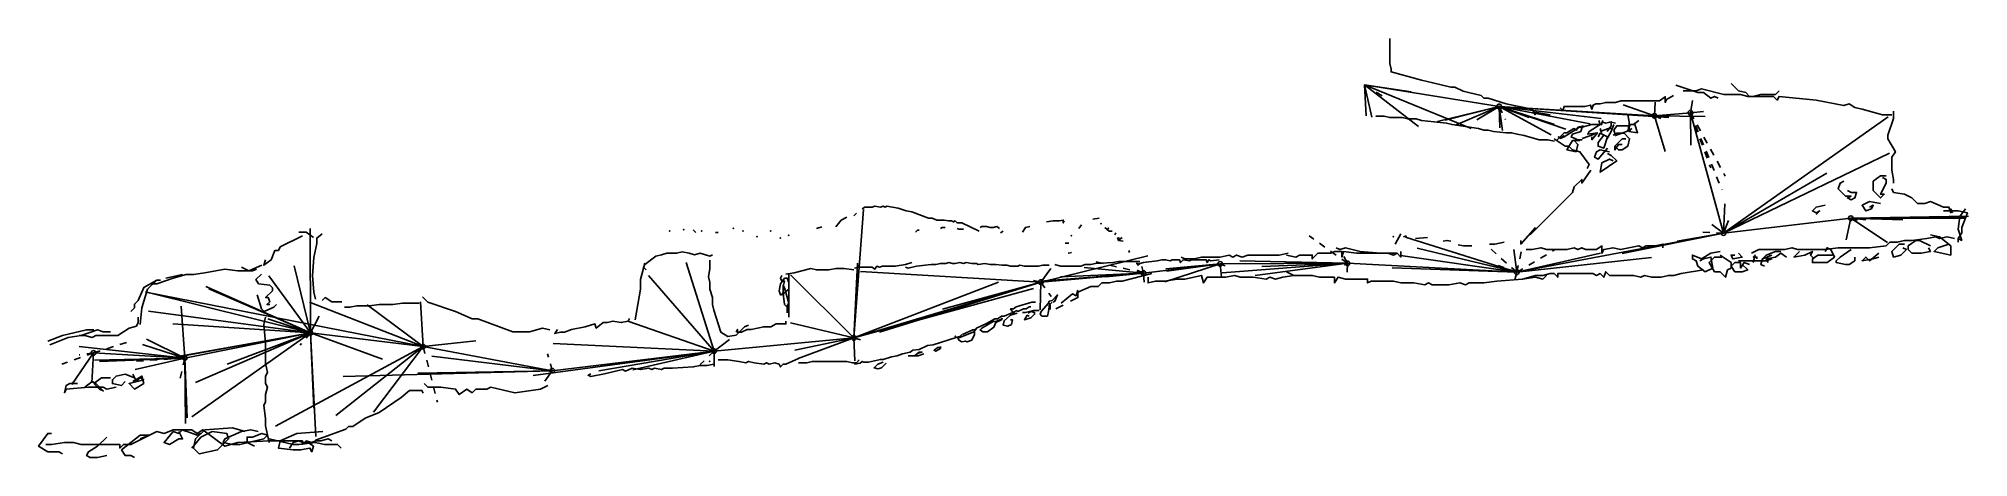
# Model space of a CAD drawing. Header units: millimetres. Extents: x -57.5 to 26.2, y -16.1 to 2.
import ezdxf

# ---------------------------------------------------------------- set-up
doc = ezdxf.new("R2010")
doc.units = ezdxf.units.MM
doc.linetypes.add('DASH', pattern=[0.6, 0.3, -0.3])

msp = doc.modelspace()

# ---------------------------------------------------------------- linework, layer by layer
at = {"layer": 'Shots', "color": 1}
for p, q in [((0, 0), (5.836, -0.932)), ((0, 0), (5.832, -0.936)), ((5.836, -0.932), (12.572, -1.338)), ((12.572, -1.338), (14.126, -1.206)), ((14.126, -1.206), (15.562, -6.422)), ((15.562, -6.422), (21.08, -5.776)), ((15.562, -6.422), (6.6, -8.116)), ((15.562, -6.422), (15.562, -6.422)), ((-9.586, -8.152), (-14.04, -8.542)), ((-6.258, -7.752), (-9.586, -8.152)), ((-0.742, -7.728), (-6.258, -7.752)), ((6.6, -8.116), (-0.742, -7.728)), ((-14.04, -8.542), (-22.146, -10.958)), ((-45.696, -10.746), (-51.146, -11.83)), ((-40.81, -11.338), (-45.696, -10.746)), ((-51.146, -11.83), (-55.102, -11.608)), ((-35.218, -12.378), (-40.81, -11.338)), ((-28.204, -11.532), (-35.218, -12.378)), ((-22.146, -10.958), (-28.204, -11.532))]:
    msp.add_line(p, q, dxfattribs=at)
for centre in [(5.832, -0.936), (5.836, -0.932), (12.572, -1.338), (14.126, -1.206), (21.08, -5.776), (15.562, -6.422), (15.562, -6.422), (-9.586, -8.152), (-6.258, -7.752), (-0.742, -7.728), (6.6, -8.116), (-14.04, -8.542), (-45.696, -10.746), (-22.146, -10.958), (-55.102, -11.608), (-40.81, -11.338), (-28.204, -11.532), (-51.146, -11.83), (-35.218, -12.378)]:
    msp.add_circle(centre, 0.1, dxfattribs=at)
at = {"layer": 'Sketch', "color": 0}
for points in [[(1.094, 2.006), (1.094, 0.926), (1.154, 0.686), (1.154, 0.566), (2.474, 0.206), (2.954, 0.086), (3.734, -0.094), (3.914, -0.094), (4.274, -0.274), (4.514, -0.334), (5.054, -0.454), (5.174, -0.574), (5.354, -0.574), (6.134, -0.814), (7.274, -1.054), (7.394, -1.294), (7.394, -1.174), (8.054, -1.294)], [(15.894, 0.066), (16.214, -0.254), (16.534, -0.334), (16.694, -0.494), (17.734, -0.494), (17.894, -0.654), (17.974, -0.494), (19.574, -0.654), (20.774, -0.894), (21.014, -0.814), (21.254, -0.974), (21.574, -1.054), (22.454, -1.294), (22.854, -1.294)], [(13.394, -0.454), (13.094, -0.634), (13.034, -0.754), (13.034, -0.514), (12.794, -0.694), (11.114, -0.694), (10.874, -0.754), (10.454, -0.754), (10.214, -0.814), (10.034, -0.814), (9.914, -0.874), (9.854, -1.054), (9.794, -0.874), (9.554, -0.934), (8.654, -0.934), (8.594, -1.114), (8.474, -0.994)], [(13.494, -0.014), (14.454, -0.334), (14.694, -0.334), (15.014, -0.574), (15.174, -0.494), (15.334, -0.574)], [(13.814, -0.254), (14.374, -0.254), (14.614, -0.174), (15.574, -0.414), (16.294, -0.414), (16.614, -0.494), (16.854, -0.494), (17.174, -0.414), (17.814, -0.414), (17.974, -0.254)], [(0.494, -1.354), (0.494, -1.354), (0.854, -1.354), (1.094, -1.414), (1.634, -1.414), (1.874, -1.474), (2.234, -1.474), (2.474, -1.534), (3.014, -1.594), (3.554, -1.654), (3.794, -1.714), (4.934, -1.894), (5.174, -1.954), (5.354, -1.954), (5.594, -2.014), (6.134, -2.074), (6.374, -2.074), (6.614, -2.134), (6.914, -2.194), (7.574, -2.374), (7.934, -2.374), (8.234, -2.434)], [(10.334, -1.534), (10.274, -1.714), (9.854, -1.714), (9.434, -1.834), (9.374, -2.014), (9.014, -2.134), (8.954, -2.254), (9.254, -2.374), (9.434, -2.374)], [(10.154, -1.534), (10.214, -1.714), (9.734, -2.014), (9.674, -2.134), (10.094, -2.074), (9.854, -2.374), (9.854, -2.254)], [(10.274, -1.594), (10.454, -1.654), (10.694, -1.594), (10.694, -1.774), (10.514, -2.014)], [(10.874, -1.654), (10.634, -1.594)], [(11.534, -1.774), (10.934, -1.774), (10.814, -1.954), (10.874, -2.194), (11.354, -2.014), (11.474, -1.894), (11.474, -1.594), (11.414, -1.294)], [(11.894, -1.534), (11.654, -1.714), (11.474, -1.714), (11.414, -2.014), (11.594, -1.894)], [(22.934, -1.134), (22.934, -1.454), (22.694, -2.174), (22.694, -2.334), (23.014, -2.894), (22.854, -3.134), (22.854, -3.694), (22.934, -4.094), (22.934, -4.254)], [(8.214, -2.334), (8.694, -2.654), (8.854, -2.654), (9.014, -2.814), (9.334, -2.894), (9.734, -3.454), (9.654, -3.614)], [(8.354, -2.374), (8.654, -2.074), (8.774, -2.074), (9.074, -1.894), (9.194, -1.954), (9.254, -1.834), (9.494, -1.774)], [(9.434, -1.834), (9.314, -1.834), (8.654, -2.254), (8.474, -2.314), (8.654, -2.194)], [(9.334, -2.414), (9.014, -2.414), (8.774, -2.814), (9.174, -2.894), (9.254, -2.574), (9.094, -2.414)], [(9.974, -2.134), (9.434, -2.314)], [(10.374, -2.174), (10.134, -2.494), (10.134, -2.654), (10.374, -2.734), (10.534, -2.254), (10.214, -2.094), (10.134, -2.254)], [(10.754, -1.894), (10.574, -1.894), (10.214, -2.014)], [(10.274, -2.074), (10.214, -1.894)], [(10.814, -1.714), (10.694, -2.014), (10.514, -2.314)], [(11.334, -2.334), (11.174, -2.334), (10.854, -2.654), (11.014, -2.814), (11.174, -2.814), (11.414, -2.654), (11.494, -2.334), (11.254, -2.094), (10.934, -2.094), (10.774, -2.174)], [(11.714, -1.714), (11.834, -2.074), (11.474, -2.014), (11.594, -1.894)], [(10.614, -2.894), (10.214, -2.814), (10.054, -2.894), (9.974, -3.134), (10.134, -3.214), (10.534, -2.734)], [(10.774, -3.294), (10.614, -3.214), (10.294, -3.374), (10.214, -3.774), (10.934, -3.294), (10.694, -3.054), (10.534, -2.974)], [(11.174, -2.574), (11.014, -2.574), (10.854, -2.814), (10.854, -2.654)], [(9.814, -3.694), (9.414, -4.254), (9.414, -4.094), (9.094, -4.414), (9.014, -4.654), (7.174, -6.494)], [(20.774, -4.174), (20.614, -4.254), (20.534, -4.494), (20.854, -4.814), (21.094, -4.814), (20.934, -4.894), (21.094, -4.974), (21.254, -4.894), (21.334, -4.654), (21.094, -4.654), (20.934, -4.574)], [(22.614, -3.934), (22.374, -3.934), (22.054, -4.174), (22.054, -4.574), (22.374, -4.894), (22.534, -4.734), (22.374, -4.734), (22.614, -4.254), (22.614, -4.094), (22.454, -4.014)], [(22.854, -4.494), (22.934, -4.654), (23.414, -4.734), (23.734, -4.894), (23.974, -5.134), (24.294, -5.134), (24.534, -5.054), (25.094, -5.294), (25.334, -5.294), (25.414, -5.534), (25.414, -5.374), (25.494, -5.534)], [(-22.446, -5.734), (-22.686, -5.854), (-22.926, -6.154)], [(-22.026, -5.554), (-22.146, -5.674)], [(-21.786, -5.374), (-21.666, -5.294), (-21.346, -5.294), (-21.226, -5.254), (-20.986, -5.294), (-20.866, -5.254), (-20.786, -5.294), (-20.706, -5.254), (-20.466, -5.294), (-20.226, -5.334), (-19.866, -5.454), (-19.626, -5.494), (-18.906, -5.774), (-18.746, -5.774), (-18.546, -5.854), (-18.226, -5.854), (-18.026, -5.894), (-17.906, -5.894), (-17.826, -5.934), (-17.746, -5.894), (-17.666, -5.974), (-17.466, -5.974), (-16.706, -6.334)], [(-13.026, -5.894), (-13.066, -5.974), (-13.066, -5.854), (-13.226, -5.894), (-13.506, -5.894), (-13.786, -5.934)], [(-11.786, -5.814), (-11.506, -5.774)], [(19.974, -5.214), (19.574, -5.294), (19.414, -5.454), (19.574, -5.534), (19.734, -5.454), (19.574, -5.614)], [(22.374, -5.134), (21.894, -5.054), (21.574, -5.214), (21.734, -5.454), (21.974, -5.374), (22.054, -5.214), (21.894, -5.294)], [(25.094, -5.454), (25.734, -5.454), (26.134, -5.534), (25.894, -6.174), (25.894, -6.414), (25.734, -6.654), (25.734, -6.814)], [(26.054, -5.374), (25.814, -5.694), (25.734, -6.254), (25.894, -6.734), (25.734, -6.654)], [(-46.046, -6.534), (-47.006, -7.014), (-47.086, -7.174), (-47.246, -7.174), (-47.406, -7.574), (-47.726, -7.814), (-47.646, -7.574)], [(-46.206, -6.374), (-45.886, -6.374), (-45.566, -6.614)], [(-45.186, -6.454), (-45.426, -6.634), (-45.426, -6.874), (-45.546, -7.474), (-45.606, -8.254), (-45.546, -8.974), (-45.486, -9.274)], [(-29.106, -6.274), (-28.986, -6.394)], [(-28.146, -6.394), (-28.026, -6.394)], [(-23.526, -6.154), (-23.766, -6.214)], [(-19.306, -6.294), (-19.386, -6.294), (-19.466, -6.374)], [(-18.186, -6.174), (-18.306, -6.174), (-18.386, -6.214)], [(-17.386, -6.254), (-17.586, -6.254), (-17.666, -6.214)], [(-15.826, -6.214), (-15.946, -6.134), (-16.106, -6.174), (-16.226, -6.174), (-16.386, -6.134), (-16.586, -6.134), (-16.666, -6.174)], [(-15.666, -6.334), (-15.786, -6.414)], [(-14.506, -6.134), (-14.706, -6.174), (-14.826, -6.374)], [(-12.266, -6.054), (-12.386, -6.214)], [(-11.266, -6.174), (-11.066, -6.334), (-10.946, -6.334)], [(-10.826, -6.494), (-10.786, -6.414)], [(-10.706, -6.614), (-10.666, -6.734), (-10.466, -6.774)], [(-10.666, -6.614), (-10.626, -6.694), (-10.506, -6.614)], [(1.574, -6.454), (1.334, -6.894)], [(1.814, -6.534), (1.694, -6.574)], [(2.734, -6.614), (2.214, -6.654)], [(7.414, -6.174), (6.774, -6.894), (6.774, -6.734)], [(25.574, -6.654), (25.254, -6.574), (24.934, -6.654), (24.774, -6.574), (24.374, -6.654), (23.734, -6.734), (23.414, -6.734), (23.094, -6.814), (22.774, -6.814), (22.614, -6.974), (21.894, -7.054), (20.534, -7.054), (19.974, -7.134), (18.774, -7.134), (18.534, -7.054), (18.214, -7.134), (17.094, -7.134), (16.774, -7.294)], [(25.334, -6.894), (24.854, -7.054), (24.694, -7.214), (25.414, -7.374), (25.414, -6.974), (24.934, -6.574), (24.534, -6.494)], [(-28.266, -7.354), (-28.386, -7.414), (-28.806, -7.294), (-29.046, -7.354), (-29.286, -7.294), (-29.586, -7.234), (-29.826, -7.294), (-30.246, -7.294), (-30.486, -7.354), (-30.726, -7.414), (-31.206, -7.774), (-31.266, -7.894), (-31.146, -8.014)], [(-12.986, -6.854), (-12.826, -6.854)], [(-12.826, -7.254), (-12.826, -7.294), (-12.706, -7.254)], [(-10.226, -7.174), (-10.186, -7.254)], [(-3.306, -7.294), (-3.706, -7.374), (-5.066, -7.374), (-5.306, -7.454), (-5.546, -7.374), (-5.706, -7.454), (-5.866, -7.374), (-6.266, -7.454), (-7.066, -7.454), (-7.386, -7.534), (-7.786, -7.534), (-7.946, -7.454)], [(1.574, -7.214), (1.574, -7.454), (1.414, -7.294), (-0.346, -7.294), (-0.906, -7.214), (-0.986, -7.454), (-0.986, -7.214), (-1.306, -7.214), (-1.466, -7.294), (-2.026, -7.294), (-2.266, -7.534), (-2.266, -7.374), (-2.826, -7.374), (-2.986, -7.454), (-3.386, -7.374)], [(-1.226, -7.054), (-1.066, -7.134), (-0.826, -7.054), (-0.186, -7.214), (0.694, -7.294), (1.014, -7.294), (1.254, -7.374), (1.414, -7.294)], [(3.734, -6.774), (3.574, -6.734), (3.414, -6.774)], [(4.654, -6.974), (4.294, -6.974), (4.054, -6.934)], [(6.054, -6.814), (5.654, -6.894), (5.414, -6.894)], [(12.934, -7.054), (12.934, -6.894), (12.614, -6.974), (12.214, -6.974), (12.054, -7.054), (11.894, -6.974), (11.094, -7.134), (10.774, -7.054), (10.374, -7.134), (10.294, -7.294), (10.294, -6.974), (10.054, -7.134), (9.574, -7.134), (9.414, -7.054), (9.254, -7.134), (9.094, -7.054), (8.774, -7.134), (7.894, -7.134), (7.654, -7.054), (7.254, -7.134), (7.014, -7.134)], [(15.414, -7.214), (15.014, -7.294), (14.614, -7.534), (14.214, -7.374), (14.214, -7.534), (14.374, -7.614), (14.454, -7.854), (14.774, -8.094), (15.094, -7.934), (15.014, -7.454), (14.694, -7.534), (14.534, -7.614)], [(15.494, -7.454), (15.174, -7.454), (14.934, -7.694), (15.174, -8.094), (15.414, -8.094), (15.654, -8.334), (15.734, -8.014), (15.894, -7.934), (15.894, -7.934), (15.894, -7.694), (15.414, -7.374)], [(16.054, -7.374), (15.894, -7.374), (15.974, -7.534), (16.374, -7.454), (16.214, -7.294)], [(16.214, -7.614), (17.414, -7.614), (17.654, -7.534), (17.414, -7.534), (17.814, -7.454), (18.054, -7.294), (18.294, -7.454)], [(17.014, -7.534), (17.014, -7.454), (16.854, -7.454), (16.934, -7.374), (16.854, -7.694)], [(17.654, -7.374), (17.254, -7.534), (17.174, -7.774), (17.334, -7.854)], [(18.054, -7.214), (17.814, -7.214), (17.414, -7.374), (17.254, -7.534)], [(17.574, -7.374), (17.414, -7.534), (17.494, -7.694)], [(18.854, -7.214), (18.614, -7.454), (19.094, -7.374), (19.414, -7.214), (19.334, -7.374), (19.494, -7.534)], [(20.294, -7.374), (19.654, -7.374), (19.414, -7.534), (19.414, -7.694), (20.054, -7.694), (20.374, -7.454), (20.214, -7.134), (20.054, -7.054), (19.974, -7.214)], [(21.094, -7.134), (20.614, -7.454), (20.454, -7.614), (20.454, -7.694), (20.854, -7.774), (21.014, -7.774), (21.254, -7.614), (21.254, -7.454)], [(22.294, -7.294), (21.894, -7.614), (21.734, -7.454), (21.574, -7.614), (22.054, -7.534), (22.294, -7.454)], [(23.414, -6.894), (23.174, -6.894), (22.854, -7.214), (22.934, -7.454), (23.254, -7.374), (23.494, -7.134), (23.334, -7.054)], [(24.534, -6.974), (24.054, -6.734), (23.894, -6.734), (23.574, -6.974), (23.574, -7.134), (23.734, -7.294), (24.134, -7.294), (24.534, -7.214), (24.454, -7.054)], [(-52.606, -8.614), (-52.366, -8.614), (-51.646, -8.374), (-51.086, -8.214), (-50.766, -8.214), (-50.286, -8.134), (-49.406, -7.974), (-48.846, -8.054), (-48.206, -8.054), (-48.046, -7.974)], [(-51.246, -8.214), (-51.966, -8.374)], [(-47.806, -7.814), (-48.366, -8.054), (-48.686, -7.894)], [(-31.626, -10.174), (-31.386, -8.854), (-31.386, -8.434), (-31.206, -7.714)], [(-28.386, -7.594), (-28.386, -7.954), (-28.446, -8.314), (-28.386, -8.554), (-28.386, -8.854), (-28.266, -9.214), (-28.266, -9.514), (-28.206, -9.754), (-28.206, -9.754), (-27.906, -10.714), (-27.606, -10.894), (-27.246, -10.834), (-26.886, -10.474), (-26.706, -10.414)], [(-25.266, -8.254), (-25.326, -8.374), (-25.266, -8.494), (-25.146, -8.494), (-25.206, -8.734), (-25.206, -9.034), (-25.146, -9.514), (-25.026, -9.634), (-24.966, -9.874)], [(-25.086, -8.194), (-24.726, -8.134), (-24.006, -7.954), (-23.766, -8.014), (-23.226, -8.014), (-22.926, -7.954), (-22.566, -7.954), (-22.146, -8.014)], [(-24.966, -8.194), (-24.966, -10.054)], [(-19.626, -7.694), (-19.906, -7.774), (-20.346, -7.854), (-20.906, -7.854), (-21.026, -7.894), (-21.146, -7.854), (-21.226, -7.974), (-21.346, -7.894), (-21.946, -7.894), (-22.106, -7.934)], [(-19.906, -7.894), (-19.786, -7.934), (-19.426, -7.854), (-18.786, -7.774), (-18.586, -7.774), (-18.386, -7.734), (-18.146, -7.734), (-18.026, -7.694), (-17.866, -7.734), (-17.746, -7.734), (-17.546, -7.694), (-17.386, -7.734), (-17.266, -7.694), (-17.026, -7.734), (-16.826, -7.734), (-16.746, -7.774), (-16.466, -7.734), (-16.226, -7.774), (-15.986, -7.774), (-15.706, -7.814), (-15.506, -7.814), (-15.346, -7.854), (-15.026, -7.854), (-14.946, -7.814), (-14.746, -7.854), (-14.146, -7.854), (-13.946, -7.814), (-13.666, -7.814)], [(-13.426, -7.774), (-13.186, -7.854), (-12.306, -7.854), (-12.106, -7.774), (-11.866, -7.774), (-11.666, -7.734), (-10.906, -7.694), (-10.666, -7.654), (-9.746, -7.654)], [(-9.226, -8.174), (-10.506, -8.494), (-10.746, -8.494), (-11.066, -8.574), (-11.386, -8.574), (-11.546, -8.734), (-11.866, -8.734), (-12.426, -8.974), (-12.426, -9.214), (-12.746, -9.374)], [(-6.306, -7.574), (-6.666, -7.614), (-6.746, -7.574), (-6.826, -7.694), (-6.866, -7.574), (-7.506, -7.574), (-7.586, -7.614), (-7.866, -7.574), (-7.986, -7.694), (-8.026, -7.574), (-8.346, -7.574), (-8.426, -7.614), (-8.626, -7.574), (-8.786, -7.574), (-8.986, -7.614), (-9.586, -7.694), (-9.746, -7.734), (-9.826, -7.814), (-9.826, -7.734), (-9.906, -7.734)], [(-3.066, -8.254), (-3.546, -8.334), (-3.866, -8.414), (-4.106, -8.334), (-4.266, -8.414), (-4.826, -8.334), (-5.386, -8.334), (-5.626, -8.254), (-6.026, -8.334), (-6.826, -8.334), (-6.986, -8.574), (-7.066, -8.254), (-7.786, -8.414), (-8.106, -8.414), (-8.666, -8.494), (-9.066, -8.494), (-9.386, -8.574), (-9.386, -8.334)], [(7.894, -8.254), (7.734, -8.414), (7.414, -8.334), (6.854, -8.414), (5.734, -8.494), (5.174, -8.574), (4.534, -8.574), (4.374, -8.654), (4.134, -8.574), (3.654, -8.654), (2.934, -8.654), (2.774, -8.574), (2.614, -8.654), (2.134, -8.574), (1.574, -8.574), (1.254, -8.494), (0.294, -8.494), (0.134, -8.574), (0.134, -8.414), (-0.826, -8.414), (-1.146, -8.334), (-1.306, -8.574), (-1.306, -8.334), (-1.946, -8.334), (-2.266, -8.254), (-3.066, -8.254), (-3.386, -8.094)], [(16.694, -7.774), (16.454, -7.694), (16.294, -7.934), (16.294, -7.694), (16.054, -7.694), (15.894, -7.854), (16.054, -8.094), (16.374, -8.094), (16.614, -8.014), (16.374, -7.774)], [(-52.206, -8.454), (-52.366, -8.454), (-52.926, -8.774), (-53.166, -9.334), (-53.326, -9.494), (-53.326, -9.654), (-53.486, -9.814)], [(-52.366, -8.454), (-52.766, -8.854), (-53.006, -9.654), (-53.086, -10.374)], [(-40.846, -9.174), (-40.606, -9.414), (-39.406, -9.814), (-38.686, -10.134), (-38.446, -10.134), (-36.926, -10.694), (-36.206, -10.694), (-35.646, -10.534), (-35.326, -10.614)], [(-25.026, -9.874), (-25.026, -9.574), (-24.966, -9.454), (-25.146, -8.794), (-25.206, -8.674), (-25.206, -8.974), (-25.266, -9.094), (-24.966, -8.854), (-24.966, -8.554), (-25.026, -8.374), (-25.146, -8.374), (-25.326, -8.614), (-25.386, -8.914), (-25.326, -9.094), (-25.146, -9.034)], [(-13.506, -9.414), (-13.426, -9.374), (-13.306, -9.094), (-13.546, -9.334), (-13.666, -9.374), (-13.706, -9.454), (-13.626, -9.494), (-13.546, -9.414)], [(-12.426, -8.894), (-12.506, -9.134), (-12.666, -9.054), (-13.146, -9.454)], [(-44.346, -9.394), (-44.766, -9.394), (-45.066, -9.214), (-45.186, -9.334)], [(-40.986, -9.454), (-41.706, -9.454), (-42.126, -9.514), (-42.726, -9.514), (-43.146, -9.574), (-43.686, -9.574), (-43.986, -9.634), (-44.226, -9.634)], [(-15.146, -9.814), (-15.626, -10.014), (-15.746, -10.014), (-15.906, -10.134), (-16.026, -10.134), (-16.386, -10.334), (-16.826, -10.534), (-16.866, -10.614), (-16.986, -10.614), (-17.426, -10.814)], [(-15.066, -9.894), (-15.346, -9.974), (-15.626, -10.214), (-15.666, -10.414), (-15.466, -10.454), (-15.306, -10.374), (-15.266, -10.174), (-15.346, -10.174)], [(-14.266, -9.414), (-14.426, -9.414), (-15.106, -9.614), (-15.226, -9.694), (-15.346, -9.694), (-15.226, -9.894), (-15.106, -9.774), (-15.026, -9.814), (-14.786, -9.694), (-14.666, -9.694), (-14.546, -9.614), (-14.466, -9.614)], [(-14.106, -9.774), (-14.346, -9.774), (-14.706, -9.854), (-14.826, -9.854)], [(-14.546, -10.014), (-14.626, -9.974), (-14.746, -10.174), (-14.466, -10.094), (-14.306, -9.934), (-14.306, -9.854), (-14.466, -9.814), (-14.586, -9.894)], [(-13.626, -9.734), (-13.626, -9.534), (-13.706, -9.454), (-14.026, -9.814), (-14.066, -9.934), (-13.986, -10.014), (-13.746, -10.014), (-13.706, -9.814), (-13.666, -9.614), (-13.666, -9.534)], [(-13.066, -9.534), (-13.386, -9.694)], [(-55.086, -10.614), (-55.406, -10.614), (-56.446, -10.854), (-57.086, -11.094)], [(-54.366, -10.694), (-54.686, -10.694), (-54.926, -10.614), (-55.646, -10.854), (-56.206, -10.934), (-57.006, -11.254)], [(-53.166, -10.054), (-53.166, -10.294), (-53.246, -10.454), (-53.566, -10.534), (-54.046, -10.854), (-55.006, -10.854), (-55.166, -10.934), (-55.486, -10.854), (-55.726, -10.854)], [(-31.866, -10.114), (-31.926, -10.234), (-32.226, -10.294), (-32.586, -10.234), (-32.826, -10.294), (-33.006, -10.294), (-33.306, -10.534), (-33.366, -10.354), (-33.786, -10.474), (-34.386, -10.594), (-34.686, -10.714), (-34.866, -10.714), (-35.106, -10.774), (-34.986, -10.594)], [(-25.086, -10.234), (-25.086, -10.354), (-25.506, -10.354), (-25.746, -10.474), (-26.046, -10.474), (-26.586, -10.594), (-26.766, -10.594), (-27.006, -10.714), (-27.186, -10.714), (-27.186, -10.594), (-27.246, -10.714)], [(-17.466, -10.814), (-17.546, -10.894), (-17.706, -10.934), (-18.706, -11.254), (-18.946, -11.294), (-19.306, -11.454), (-19.586, -11.494), (-19.706, -11.574), (-20.026, -11.654), (-20.266, -11.734), (-20.506, -11.774), (-20.866, -11.894), (-20.986, -11.894), (-21.506, -12.014), (-21.706, -12.014), (-21.786, -11.974), (-21.866, -12.054), (-22.106, -12.094)], [(-16.946, -10.694), (-17.546, -10.934), (-17.626, -10.934), (-17.586, -11.054), (-17.466, -11.134), (-17.306, -11.094), (-17.226, -11.134), (-17.026, -11.054), (-16.906, -10.814), (-16.906, -10.654), (-16.866, -10.574)], [(-15.706, -10.134), (-15.986, -10.254), (-16.106, -10.254), (-16.586, -10.534), (-16.666, -10.614), (-16.546, -10.694), (-16.346, -10.694), (-16.066, -10.494), (-15.986, -10.294), (-15.746, -10.174), (-15.706, -10.094)], [(-19.786, -11.734), (-19.506, -11.734), (-19.306, -11.574), (-19.186, -11.574), (-19.346, -11.614), (-19.506, -11.734), (-19.346, -11.734), (-19.106, -11.654)], [(-18.386, -11.374), (-18.506, -11.374), (-18.666, -11.494), (-18.586, -11.534), (-18.386, -11.414), (-18.386, -11.334)], [(-53.326, -12.694), (-53.726, -12.534), (-54.126, -12.614), (-54.286, -12.774), (-54.286, -12.934), (-53.886, -13.014), (-53.726, -12.854)], [(-53.406, -12.534), (-53.246, -12.854), (-53.086, -12.694), (-52.926, -12.774), (-53.566, -12.934), (-53.326, -13.174), (-52.926, -12.934), (-53.006, -12.614), (-53.406, -12.854)], [(-28.206, -12.094), (-28.506, -12.154), (-28.806, -12.154), (-29.106, -12.214), (-30.006, -12.274), (-30.366, -12.274), (-30.486, -12.334), (-30.786, -12.274), (-30.906, -12.334), (-31.026, -12.274), (-31.386, -12.334), (-31.746, -12.274), (-32.046, -12.394), (-32.166, -12.334), (-32.946, -12.514), (-33.546, -12.634), (-33.666, -12.574), (-33.546, -12.514)], [(-24.546, -11.854), (-25.086, -12.094), (-25.206, -12.094), (-25.326, -12.214), (-25.386, -12.094), (-25.566, -12.034), (-25.806, -12.094), (-25.926, -12.034), (-26.046, -12.094), (-26.466, -12.034), (-26.706, -11.974), (-26.826, -12.034), (-27.126, -11.974), (-27.606, -11.914), (-28.026, -11.914)], [(-21.906, -11.914), (-22.026, -12.034), (-22.206, -12.034), (-22.446, -11.974), (-23.946, -11.974), (-24.186, -12.034), (-24.546, -12.034)], [(-20.866, -12.014), (-21.106, -12.094), (-21.266, -12.254), (-21.106, -12.294), (-20.946, -12.254), (-20.746, -12.054)], [(-55.806, -12.934), (-56.126, -12.934), (-56.286, -13.014), (-56.366, -13.334), (-56.286, -13.174), (-55.326, -13.094), (-54.686, -13.094), (-54.526, -13.174), (-54.126, -13.094)], [(-54.366, -12.694), (-54.766, -12.694), (-55.086, -12.934), (-54.846, -13.174), (-54.686, -13.254), (-55.006, -12.934), (-55.166, -12.854), (-55.486, -13.094)], [(-45.486, -15.394), (-44.166, -14.914), (-44.046, -14.794), (-43.866, -14.794), (-43.326, -14.434), (-42.726, -14.194), (-41.766, -13.534), (-41.406, -13.234), (-40.866, -13.234), (-40.806, -13.354)], [(-40.766, -12.934), (-40.606, -13.094), (-40.046, -13.094), (-39.406, -13.174), (-39.246, -13.414), (-38.926, -13.174), (-38.686, -13.334), (-38.526, -13.174), (-38.046, -13.174), (-37.886, -13.094), (-36.846, -13.334), (-35.726, -13.174), (-35.406, -13.014)], [(-51.086, -15.014), (-51.246, -14.934), (-51.406, -15.094), (-51.646, -15.014), (-52.046, -15.494), (-51.806, -15.574), (-51.406, -15.334), (-51.246, -15.334), (-51.406, -15.014)], [(-44.766, -15.414), (-44.926, -15.334), (-45.246, -15.414), (-45.486, -15.414), (-45.646, -15.494), (-45.886, -15.414), (-46.046, -15.574), (-46.046, -15.414), (-47.486, -15.414), (-48.846, -15.494), (-49.406, -15.654), (-50.366, -14.934), (-50.606, -15.094), (-50.846, -14.934), (-51.246, -14.934)], [(-48.526, -15.014), (-49.086, -14.854), (-50.286, -14.934), (-50.686, -15.334), (-50.766, -15.734), (-50.526, -15.974), (-49.726, -15.814), (-49.246, -15.334), (-49.326, -15.094), (-49.966, -15.014), (-50.446, -15.254), (-50.846, -15.734)], [(-47.966, -15.014), (-48.286, -14.934), (-48.686, -15.014), (-49.406, -15.334), (-49.486, -15.494), (-49.086, -15.574), (-48.766, -15.574), (-47.726, -15.334), (-47.566, -15.174), (-47.806, -15.094), (-48.206, -15.254), (-48.446, -15.254), (-48.446, -15.494), (-48.126, -15.654)], [(-45.166, -15.014), (-46.286, -15.094), (-47.006, -15.414), (-47.086, -15.734), (-46.446, -15.814), (-46.126, -15.814), (-45.726, -15.734), (-45.646, -15.894), (-45.566, -15.654), (-45.806, -15.494), (-46.046, -15.494), (-46.206, -15.414), (-46.446, -15.494), (-46.606, -15.734)], [(-44.366, -15.734), (-44.526, -15.574), (-45.086, -15.574), (-45.486, -15.494), (-46.206, -15.574), (-46.446, -15.574), (-47.486, -15.334)]]:
    msp.add_lwpolyline(points, dxfattribs=at)
at = {"layer": 'Sketch', "color": 5}
for points in [[(-47.826, -8.194), (-48.066, -8.434), (-47.946, -8.614), (-47.466, -8.674), (-47.346, -8.794), (-47.346, -8.914), (-47.646, -9.214), (-47.526, -9.214), (-47.466, -9.394), (-47.586, -9.514), (-47.466, -9.514)], [(-48.006, -9.094), (-47.826, -9.694), (-47.706, -9.814), (-47.286, -9.634), (-47.166, -9.514)], [(-47.646, -10.054), (-47.726, -10.374), (-47.646, -11.174), (-47.646, -12.054), (-47.566, -12.454), (-47.646, -12.614), (-47.646, -12.934), (-47.566, -13.094), (-47.646, -13.414), (-47.646, -13.734), (-47.726, -13.894), (-47.646, -14.454), (-47.646, -14.774), (-47.486, -15.494)], [(-50.446, -15.094), (-50.606, -15.174), (-51.246, -14.934), (-51.646, -14.934), (-52.046, -15.094), (-52.366, -15.014), (-53.486, -15.574), (-53.806, -15.574), (-53.966, -15.734), (-53.966, -15.574), (-55.646, -15.574), (-55.966, -15.494), (-56.366, -15.494), (-56.926, -15.574), (-57.166, -15.574)], [(-56.926, -15.094), (-57.086, -15.094), (-57.486, -15.654), (-57.086, -15.894), (-56.606, -15.894), (-56.446, -15.974)], [(-54.526, -15.254), (-54.926, -15.654), (-55.326, -15.894), (-55.406, -16.054), (-55.246, -16.134), (-54.926, -16.134), (-54.526, -16.054)], [(-53.086, -15.334), (-52.686, -15.174), (-53.086, -15.174), (-53.886, -15.814), (-53.726, -16.054), (-53.486, -16.054), (-53.326, -16.134)]]:
    msp.add_lwpolyline(points, dxfattribs=at)
at = {"layer": 'Sketch', "color": 32}
msp.add_lwpolyline([(6.854, -8.414), (7.414, -8.254), (7.734, -8.254), (8.054, -8.174), (8.214, -8.174), (8.374, -8.334), (8.374, -8.174), (9.894, -8.174), (10.054, -8.254), (10.214, -8.174), (10.374, -8.334), (10.454, -8.094), (10.614, -8.254), (11.174, -8.254), (11.174, -8.254), (11.654, -8.254), (11.974, -8.334), (12.134, -8.254), (12.454, -8.334), (12.854, -8.334), (13.174, -8.254), (13.414, -8.254), (13.734, -8.174), (14.694, -8.014)], dxfattribs=at)
at = {"layer": 'Sketch', "color": 0}
for p in [(8.414, -2.254), (-30.126, -6.334), (-29.526, -6.274), (-28.746, -6.334), (-27.366, -6.214), (-26.946, -6.334), (-26.346, -6.574), (-25.746, -6.334), (-25.326, -6.634), (-24.966, -6.514), (-12.706, -6.534), (-11.426, -6.014), (-11.106, -6.214), (1.254, -6.574), (-17.746, -10.894), (-28.386, -11.974)]:
    msp.add_point(p, dxfattribs=at)
at = {"layer": 'XSect', "color": 1, "linetype": 'DASH'}
for p, q in [((0, 0), (0.856, -0.534)), ((5.836, -0.932), (6.112, -1.5)), ((12.572, -1.338), (12.92, -1.476)), ((14.126, -1.206), (15.64, -3.956)), ((14.126, -1.206), (15.01, -3.59)), ((14.126, -1.206), (15.498, -4.55)), ((21.08, -5.776), (21.458, -5.878)), ((-0.742, -7.728), (-2.398, -6.534)), ((15.562, -6.422), (14.65, -6.38)), ((15.562, -6.422), (16.258, -6.068)), ((6.6, -8.116), (5.294, -6.946)), ((6.6, -8.116), (8.242, -7.148)), ((6.6, -8.116), (6.8, -7.21)), ((-9.586, -8.152), (-11.748, -7.638)), ((-9.586, -8.152), (-9.942, -7.98)), ((-6.258, -7.752), (-6.25, -7.95)), ((-6.258, -7.752), (-6.048, -7.838)), ((-0.742, -7.728), (-0.87, -7.808)), ((6.6, -8.116), (5.794, -7.816)), ((-14.04, -8.542), (-13.582, -9.16)), ((-45.696, -10.746), (-46.146, -11.28)), ((-45.696, -10.746), (-46.022, -10.784)), ((-45.696, -10.746), (-46.006, -10.81)), ((-55.102, -11.608), (-56.482, -12.094)), ((-55.102, -11.608), (-55.72, -11.698)), ((-55.102, -11.608), (-53.632, -11.142)), ((-40.81, -11.338), (-40.196, -13.736)), ((-35.218, -12.378), (-35.416, -11.646)), ((-28.204, -11.532), (-28.802, -12.106)), ((-22.146, -10.958), (-21.698, -11.094)), ((-51.146, -11.83), (-53.312, -11.97)), ((-51.146, -11.83), (-51.372, -12.796)), ((-35.218, -12.378), (-35.938, -12.26))]:
    msp.add_line(p, q, dxfattribs=at)
at = {"layer": 'XSect', "color": 1}
for p, q in [((0, 0), (2.02, -0.304)), ((0, 0), (2.342, -1.796)), ((0, 0), (0.072, -1.34)), ((0, 0), (0.31, -1.396)), ((0, 0), (4.618, -1.888)), ((12.572, -1.338), (12.604, -0.746)), ((14.126, -1.206), (14.212, -0.672)), ((5.836, -0.932), (3.164, -1.59)), ((5.836, -0.932), (3.494, -1.532)), ((5.836, -0.932), (3.938, -1.738)), ((5.836, -0.932), (4.868, -1.518)), ((5.836, -0.932), (5.986, -1.974)), ((5.836, -0.932), (5.864, -1.86)), ((5.836, -0.932), (7.138, -1.412)), ((5.836, -0.932), (8.088, -2.156)), ((5.836, -0.932), (8.234, -1.72)), ((5.836, -0.932), (8.732, -1.918)), ((5.836, -0.932), (9.782, -1.686)), ((5.836, -0.932), (10.26, -1.45)), ((5.836, -0.932), (12.574, -1.346)), ((5.836, -0.932), (13.188, -1.406)), ((12.572, -1.338), (11.212, -0.862)), ((12.572, -1.338), (13.038, -2.89)), ((12.572, -1.338), (14.768, -1.37)), ((14.126, -1.206), (14.688, -1.154)), ((14.126, -1.206), (14.15, -2.616)), ((15.562, -6.422), (22.698, -1.38)), ((15.562, -6.422), (22.764, -2.956)), ((15.562, -6.422), (20.042, -3.824)), ((-22.146, -10.958), (-21.718, -5.394)), ((15.562, -6.422), (15.622, -5.144)), ((21.08, -5.776), (20.882, -6.708)), ((21.08, -5.776), (26.18, -5.686)), ((21.08, -5.776), (25.484, -5.718)), ((21.08, -5.776), (26.054, -5.728)), ((21.08, -5.776), (24.37, -5.74)), ((21.08, -5.776), (21.732, -5.848)), ((21.08, -5.776), (22.374, -5.808)), ((21.08, -5.776), (23.334, -5.842)), ((21.08, -5.776), (26.044, -5.776)), ((21.08, -5.776), (22.676, -6.832)), ((21.08, -5.776), (25.572, -5.782)), ((-45.696, -10.746), (-45.718, -6.222)), ((6.6, -8.116), (1.77, -6.588)), ((15.562, -6.422), (11.166, -7.298)), ((15.562, -6.422), (13.556, -6.766)), ((15.562, -6.422), (15.062, -6.044)), ((15.562, -6.422), (15.782, -5.878)), ((-14.04, -8.542), (-9.398, -7.4)), ((-0.742, -7.728), (-0.896, -7.434)), ((6.6, -8.116), (1.562, -7.392)), ((6.6, -8.116), (2.286, -7.07)), ((6.6, -8.116), (6.478, -7.126)), ((6.6, -8.116), (10.226, -7.288)), ((6.6, -8.116), (12.438, -7.47)), ((-45.696, -10.746), (-47.51, -8.27)), ((-45.696, -10.746), (-46.412, -7.84)), ((-28.204, -11.532), (-31.048, -8.26)), ((-28.204, -11.532), (-29.418, -7.694)), ((-22.146, -10.958), (-24.888, -8.222)), ((-22.146, -10.958), (-21.98, -7.718)), ((-14.04, -8.542), (-21.856, -8.088)), ((-9.586, -8.152), (-14.042, -8.504)), ((-14.04, -8.542), (-13.596, -7.958)), ((-9.586, -8.152), (-13.178, -8.318)), ((-9.586, -8.152), (-12.15, -7.902)), ((-9.586, -8.152), (-11.212, -8.31)), ((-9.586, -8.152), (-9.65, -7.86)), ((-9.586, -8.152), (-9.56, -8.542)), ((-6.258, -7.752), (-8.66, -8.536)), ((-6.258, -7.752), (-8.622, -7.97)), ((-6.258, -7.752), (-8.592, -8.066)), ((-6.258, -7.752), (-6.206, -8.332)), ((-0.742, -7.728), (-6.178, -8.136)), ((-0.742, -7.728), (-5.406, -7.618)), ((-0.742, -7.728), (-4.742, -8.26)), ((-0.742, -7.728), (-4.454, -7.868)), ((-0.742, -7.728), (-0.75, -8.118)), ((6.6, -8.116), (1.196, -7.926)), ((6.6, -8.116), (3.332, -7.992)), ((6.6, -8.116), (6.522, -8.438)), ((-45.696, -10.746), (-52.852, -8.966)), ((-40.81, -11.338), (-52.834, -8.978)), ((-45.696, -10.746), (-50.24, -8.728)), ((-45.696, -10.746), (-50.1, -8.828)), ((-22.146, -10.958), (-15.87, -8.544)), ((-22.146, -10.958), (-22.018, -8.756)), ((-22.146, -10.958), (-14.348, -8.814)), ((-14.04, -8.542), (-21.036, -10.706)), ((-14.04, -8.542), (-18.296, -9.714)), ((-14.04, -8.542), (-14.358, -8.472)), ((-14.04, -8.542), (-14.068, -9.748)), ((-45.696, -10.746), (-52.722, -9.802)), ((-51.146, -11.83), (-51.298, -9.586)), ((-40.81, -11.338), (-45.734, -9.404)), ((-45.696, -10.746), (-45.32, -10.02)), ((-40.81, -11.338), (-43.24, -9.528)), ((-40.81, -11.338), (-40.926, -9.39)), ((-45.696, -10.746), (-51.668, -10.346)), ((-45.696, -10.746), (-51.604, -11.798)), ((-45.696, -10.746), (-51.596, -11.808)), ((-45.696, -10.746), (-50.838, -14.38)), ((-45.696, -10.746), (-50.686, -12.896)), ((-45.696, -10.746), (-49.316, -12.1)), ((-45.696, -10.746), (-47.544, -10.128)), ((-45.696, -10.746), (-45.468, -15.232)), ((-45.696, -10.746), (-45.55, -14.008)), ((-45.696, -10.746), (-42.578, -11.88)), ((-28.204, -11.532), (-31.944, -10.234)), ((-22.146, -10.958), (-24.892, -10.3)), ((-55.102, -11.608), (-56.048, -12.978)), ((-51.146, -11.83), (-55.722, -11.336)), ((-55.102, -11.608), (-55.182, -12.908)), ((-51.146, -11.83), (-52.98, -11.238)), ((-51.146, -11.83), (-52.814, -11.012)), ((-40.81, -11.338), (-47.216, -14.78)), ((-40.81, -11.338), (-44.604, -14.322)), ((-40.81, -11.338), (-42.96, -14.17)), ((-40.81, -11.338), (-38.534, -11.086)), ((-28.204, -11.532), (-36.048, -12.592)), ((-28.204, -11.532), (-35.174, -11.208)), ((-28.204, -11.532), (-33.2, -12.378)), ((-28.204, -11.532), (-31.73, -12.342)), ((-28.204, -11.532), (-27.53, -11.022)), ((-28.204, -11.532), (-28.19, -12.196)), ((-22.146, -10.958), (-24.702, -11.484)), ((-22.146, -10.958), (-24.554, -11.852)), ((-22.146, -10.958), (-22.092, -11.958)), ((-51.146, -11.83), (-55.066, -11.928)), ((-51.146, -11.83), (-54.84, -11.974)), ((-51.146, -11.83), (-53.306, -12.334)), ((-51.146, -11.83), (-51.044, -14.426)), ((-51.146, -11.83), (-51.124, -14.666)), ((-35.218, -12.378), (-44.278, -12.624)), ((-35.218, -12.378), (-41.044, -12.488)), ((-35.218, -12.378), (-40.434, -11.754)), ((-35.218, -12.378), (-35.536, -12.836))]:
    msp.add_line(p, q, dxfattribs=at)

doc.saveas('drawing.dxf')
